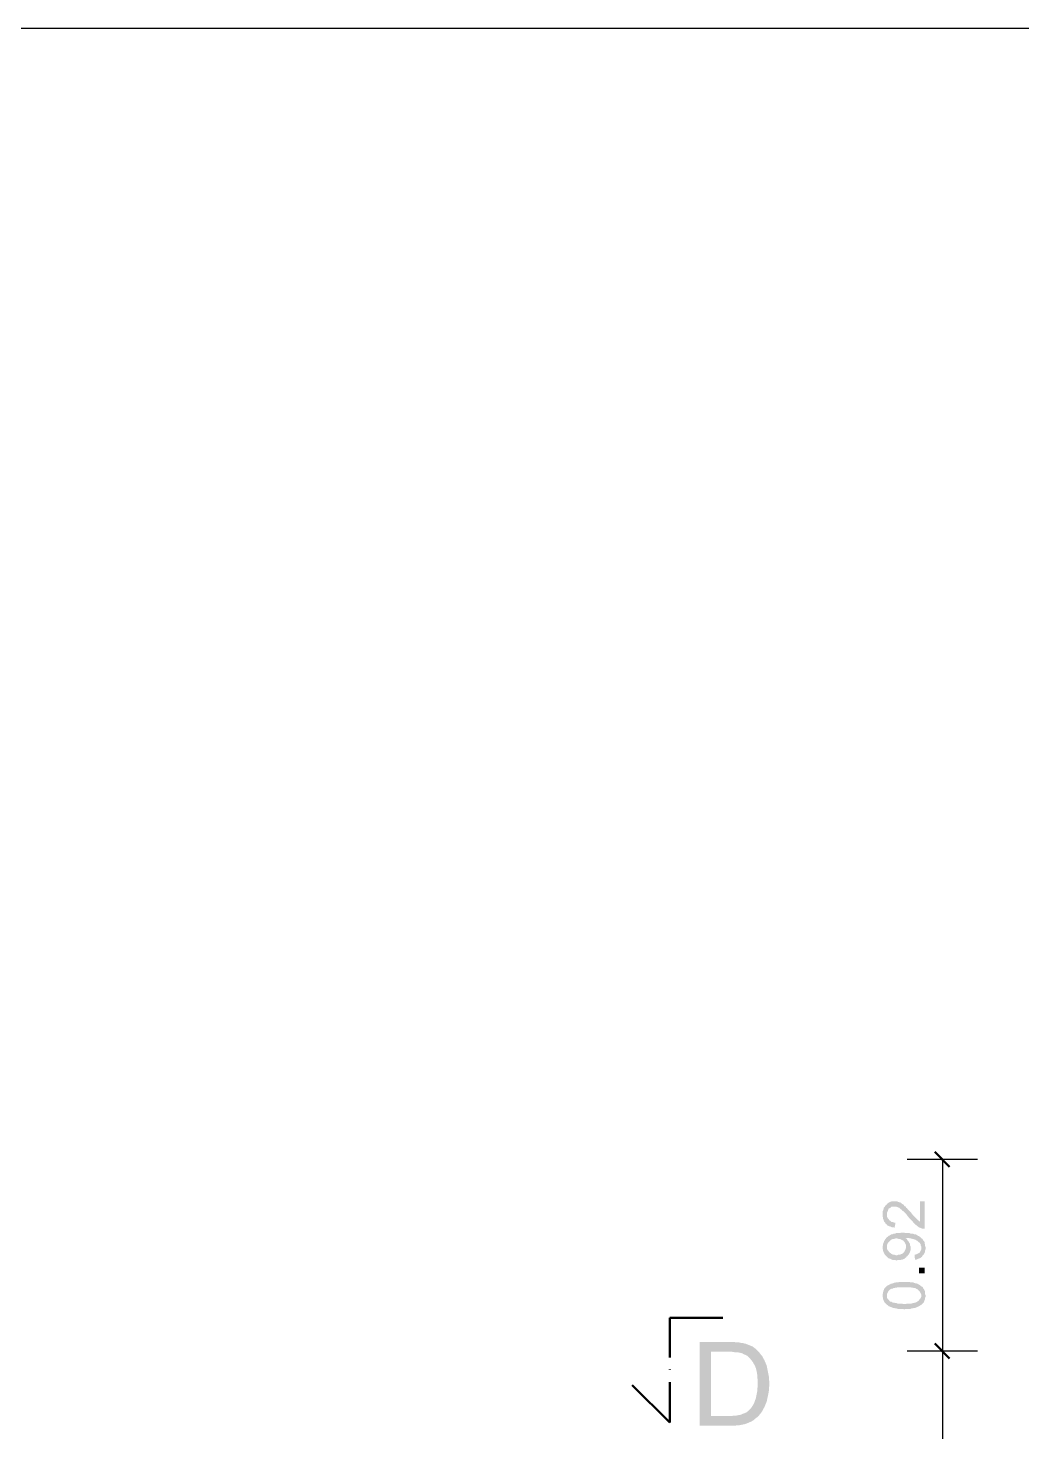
# Model space of a CAD drawing. Header units: millimetres. Extents: x -35.3 to 0.3, y 0.4 to 20.6.
# Drawn here: x -19.406 to -17.536, y 17.019 to 19.662 of the extents above; entities that cross this region are included whole.
import ezdxf

# ---------------------------------------------------------------- set-up
doc = ezdxf.new("R2010")
doc.units = ezdxf.units.MM
doc.linetypes.add('PDF_IMPORT', pattern=[1, 0.8, -0.2])
doc.layers.add('PDF _Geometria', color=7, linetype='Continuous')
doc.layers.add('PDF _Riempimenti solidi', color=7, linetype='Continuous')

msp = doc.modelspace()

# ---------------------------------------------------------------- hatches: boundary and pattern name
at = {"layer": 'PDF _Riempimenti solidi', "transparency": 33554559}
for points in [[(-17.7977, 17.4293), (-17.7977, 17.4243), (-17.7968, 17.4227), (-17.7968, 17.4202), (-17.796, 17.4185), (-17.7952, 17.416), (-17.7943, 17.4143), (-17.7927, 17.4127), (-17.7918, 17.411), (-17.7902, 17.4102), (-17.7893, 17.4085), (-17.7877, 17.4077), (-17.786, 17.4068), (-17.7835, 17.406), (-17.7818, 17.4052), (-17.7793, 17.4043), (-17.7768, 17.4043), (-17.7752, 17.4035), (-17.7735, 17.4135), (-17.776, 17.4135), (-17.7785, 17.4143), (-17.7802, 17.4143), (-17.7818, 17.4152), (-17.7835, 17.4168), (-17.7852, 17.4177), (-17.786, 17.4193), (-17.7877, 17.421), (-17.7885, 17.4227), (-17.7893, 17.4243), (-17.7893, 17.4485), (-17.791, 17.4468), (-17.7927, 17.4452), (-17.7935, 17.4435), (-17.7952, 17.4418), (-17.796, 17.4402), (-17.796, 17.4385), (-17.7968, 17.436), (-17.7977, 17.4343), (-17.7977, 17.4318)], [(-17.7893, 17.4485), (-17.7893, 17.4293), (-17.7893, 17.4327), (-17.7885, 17.4343), (-17.7877, 17.436), (-17.7868, 17.4385), (-17.786, 17.4402), (-17.7852, 17.4402), (-17.7835, 17.441), (-17.7818, 17.4427), (-17.7802, 17.4435), (-17.7727, 17.4435), (-17.7702, 17.4427), (-17.7685, 17.4418), (-17.766, 17.441), (-17.7643, 17.4393), (-17.7635, 17.4385), (-17.7618, 17.4377), (-17.761, 17.436), (-17.7593, 17.4352), (-17.7527, 17.4285), (-17.751, 17.426), (-17.7493, 17.4243), (-17.7477, 17.4218), (-17.741, 17.4152), (-17.7402, 17.4135), (-17.736, 17.4093), (-17.7343, 17.4085), (-17.7327, 17.4068), (-17.731, 17.406), (-17.7293, 17.4043), (-17.7268, 17.4035), (-17.7252, 17.4027), (-17.7227, 17.4018), (-17.7185, 17.4018), (-17.7185, 17.4535), (-17.7277, 17.4535), (-17.7277, 17.4152), (-17.7293, 17.4168), (-17.731, 17.4177), (-17.7327, 17.4193), (-17.7335, 17.4202), (-17.7343, 17.421), (-17.736, 17.4227), (-17.7377, 17.4243), (-17.7393, 17.426), (-17.741, 17.4277), (-17.7427, 17.4302), (-17.7435, 17.431), (-17.7452, 17.4335), (-17.7502, 17.4385), (-17.7518, 17.4402), (-17.7535, 17.4418), (-17.7543, 17.4435), (-17.756, 17.4443), (-17.7593, 17.4477), (-17.761, 17.4485), (-17.7627, 17.4502), (-17.7643, 17.451), (-17.766, 17.4518), (-17.7668, 17.4518), (-17.7693, 17.4527), (-17.771, 17.4535), (-17.7802, 17.4535), (-17.7827, 17.4527), (-17.7843, 17.4518), (-17.786, 17.451), (-17.7877, 17.4502)], [(-17.7977, 17.3668), (-17.7977, 17.3643), (-17.7968, 17.3618), (-17.7968, 17.3602), (-17.796, 17.3577), (-17.7952, 17.356), (-17.7935, 17.3527), (-17.7918, 17.351), (-17.7902, 17.3493), (-17.7893, 17.3685), (-17.7893, 17.3718), (-17.7885, 17.3735), (-17.7877, 17.3752), (-17.7843, 17.3785), (-17.7835, 17.3793), (-17.7818, 17.381), (-17.7802, 17.3818), (-17.7785, 17.3827), (-17.776, 17.3827), (-17.7735, 17.3835), (-17.7702, 17.3835), (-17.7677, 17.3827), (-17.766, 17.3827), (-17.7635, 17.3818), (-17.7618, 17.381), (-17.7602, 17.3802), (-17.7585, 17.3793), (-17.7577, 17.3777), (-17.756, 17.376), (-17.7552, 17.3843), (-17.7485, 17.3843), (-17.746, 17.3835), (-17.7443, 17.3835), (-17.7418, 17.3827), (-17.7402, 17.3827), (-17.7385, 17.3818), (-17.736, 17.381), (-17.7327, 17.3793), (-17.7302, 17.3768), (-17.7285, 17.376), (-17.7268, 17.3735), (-17.726, 17.3727), (-17.726, 17.3702), (-17.7252, 17.3685), (-17.7252, 17.366), (-17.7243, 17.3835), (-17.7277, 17.3868), (-17.7293, 17.3877), (-17.731, 17.3885), (-17.7335, 17.3902), (-17.7352, 17.391), (-17.7377, 17.391), (-17.741, 17.3927), (-17.7452, 17.3927), (-17.7468, 17.3935), (-17.7543, 17.3935), (-17.7568, 17.3943), (-17.7627, 17.3943), (-17.766, 17.3935), (-17.7727, 17.3935), (-17.7743, 17.3927), (-17.7768, 17.3927), (-17.7785, 17.3918), (-17.7802, 17.391), (-17.7818, 17.391), (-17.7843, 17.3893), (-17.786, 17.3885), (-17.7877, 17.3868), (-17.7893, 17.386), (-17.791, 17.3843), (-17.7918, 17.3827), (-17.7935, 17.381), (-17.7952, 17.3777), (-17.796, 17.3752), (-17.7968, 17.3735), (-17.7968, 17.371), (-17.7977, 17.3693)], [(-17.7902, 17.3493), (-17.7893, 17.3485), (-17.7877, 17.3468), (-17.786, 17.346), (-17.7835, 17.3452), (-17.7818, 17.3443), (-17.7802, 17.3435), (-17.7777, 17.3427), (-17.7735, 17.3427), (-17.771, 17.3418), (-17.7702, 17.3427), (-17.7652, 17.3427), (-17.7627, 17.3435), (-17.761, 17.3435), (-17.7593, 17.3443), (-17.7568, 17.3452), (-17.7552, 17.3468), (-17.7535, 17.3477), (-17.7527, 17.3493), (-17.7535, 17.3677), (-17.7535, 17.366), (-17.7543, 17.3643), (-17.7552, 17.3618), (-17.7568, 17.3585), (-17.7585, 17.3568), (-17.7602, 17.3552), (-17.7618, 17.3543), (-17.7643, 17.3535), (-17.766, 17.3527), (-17.7685, 17.3527), (-17.771, 17.3518), (-17.7727, 17.3518), (-17.7752, 17.3527), (-17.7768, 17.3527), (-17.7793, 17.3535), (-17.781, 17.3543), (-17.7827, 17.356), (-17.7843, 17.3568), (-17.786, 17.3585), (-17.7868, 17.3602), (-17.7885, 17.3618), (-17.7893, 17.3643), (-17.7893, 17.3685)], [(-17.756, 17.376), (-17.7552, 17.3743), (-17.7543, 17.3727), (-17.7535, 17.3702), (-17.7535, 17.3677), (-17.7527, 17.3493), (-17.751, 17.3502), (-17.7502, 17.3518), (-17.7485, 17.3535), (-17.7477, 17.3552), (-17.7468, 17.3568), (-17.746, 17.3593), (-17.7452, 17.361), (-17.7452, 17.3685), (-17.746, 17.3702), (-17.746, 17.3727), (-17.7468, 17.3743), (-17.7485, 17.3768), (-17.7493, 17.3785), (-17.751, 17.3802), (-17.7518, 17.3818), (-17.7535, 17.3835), (-17.7552, 17.3843)], [(-17.7377, 17.3527), (-17.7368, 17.3435), (-17.7352, 17.3435), (-17.7327, 17.3443), (-17.731, 17.3452), (-17.7285, 17.346), (-17.7268, 17.3468), (-17.7252, 17.3477), (-17.7235, 17.3493), (-17.7227, 17.351), (-17.7202, 17.3535), (-17.7185, 17.3568), (-17.7177, 17.3593), (-17.7177, 17.361), (-17.7168, 17.3635), (-17.7168, 17.3668), (-17.7177, 17.3693), (-17.7177, 17.371), (-17.7185, 17.3735), (-17.7185, 17.3752), (-17.7193, 17.3777), (-17.721, 17.3793), (-17.7218, 17.381), (-17.7227, 17.3827), (-17.7243, 17.3835), (-17.7252, 17.366), (-17.7252, 17.3627), (-17.726, 17.361), (-17.7268, 17.3593), (-17.7277, 17.3577), (-17.7293, 17.356), (-17.7327, 17.3543), (-17.7352, 17.3535)], [(-17.7185, 17.3177), (-17.7185, 17.3285), (-17.7293, 17.3285), (-17.7293, 17.3177)], [(-17.7977, 17.276), (-17.7977, 17.2735), (-17.7968, 17.2718), (-17.7968, 17.2693), (-17.796, 17.2677), (-17.7952, 17.2652), (-17.7943, 17.2635), (-17.7893, 17.2585), (-17.7893, 17.2793), (-17.7885, 17.281), (-17.7877, 17.2827), (-17.7868, 17.2843), (-17.7835, 17.2877), (-17.7827, 17.2877), (-17.7818, 17.2885), (-17.7802, 17.2893), (-17.7785, 17.2893), (-17.7768, 17.2902), (-17.7752, 17.2902), (-17.7735, 17.291), (-17.771, 17.291), (-17.7685, 17.2918), (-17.7452, 17.2918), (-17.7435, 17.291), (-17.741, 17.291), (-17.7393, 17.2902), (-17.7368, 17.2902), (-17.7352, 17.2893), (-17.7343, 17.2885), (-17.7327, 17.2885), (-17.7318, 17.2877), (-17.731, 17.2868), (-17.7293, 17.2852), (-17.7277, 17.2835), (-17.7268, 17.2818), (-17.726, 17.2802), (-17.7252, 17.2785), (-17.7252, 17.276), (-17.7243, 17.2593), (-17.7227, 17.261), (-17.7202, 17.2635), (-17.7193, 17.266), (-17.7185, 17.2677), (-17.7177, 17.2693), (-17.7177, 17.2718), (-17.7168, 17.2735), (-17.7168, 17.2768), (-17.7177, 17.2785), (-17.7177, 17.2835), (-17.7185, 17.2852), (-17.7193, 17.2868), (-17.721, 17.2893), (-17.7218, 17.2902), (-17.7218, 17.291), (-17.7235, 17.2927), (-17.7252, 17.2935), (-17.7268, 17.2952), (-17.7285, 17.296), (-17.731, 17.2977), (-17.7327, 17.2985), (-17.7352, 17.2993), (-17.7368, 17.2993), (-17.7393, 17.3002), (-17.741, 17.301), (-17.7452, 17.301), (-17.7477, 17.3018), (-17.766, 17.3018), (-17.7685, 17.301), (-17.7727, 17.301), (-17.7743, 17.3002), (-17.776, 17.3002), (-17.7777, 17.2993), (-17.7802, 17.2985), (-17.7818, 17.2985), (-17.7843, 17.2968), (-17.786, 17.296), (-17.7877, 17.2952), (-17.7893, 17.2943), (-17.7943, 17.2893), (-17.7952, 17.2877), (-17.7952, 17.2868), (-17.796, 17.2852), (-17.7968, 17.2827), (-17.7968, 17.281), (-17.7977, 17.2785)], [(-17.7893, 17.2585), (-17.7877, 17.2577), (-17.786, 17.256), (-17.7843, 17.2552), (-17.7818, 17.2543), (-17.7802, 17.2535), (-17.7793, 17.2535), (-17.7777, 17.2527), (-17.776, 17.2527), (-17.7735, 17.2518), (-17.7718, 17.2518), (-17.7693, 17.251), (-17.7602, 17.251), (-17.7577, 17.2502), (-17.756, 17.2502), (-17.7535, 17.251), (-17.7452, 17.251), (-17.7435, 17.2518), (-17.741, 17.2518), (-17.7385, 17.2527), (-17.7368, 17.2527), (-17.7352, 17.2535), (-17.7327, 17.2543), (-17.731, 17.2552), (-17.7293, 17.256), (-17.7277, 17.2568), (-17.7268, 17.2577), (-17.7252, 17.2585), (-17.7243, 17.2593), (-17.7252, 17.276), (-17.7252, 17.2735), (-17.726, 17.2718), (-17.7268, 17.2702), (-17.7285, 17.2685), (-17.7293, 17.2668), (-17.7318, 17.2652), (-17.7327, 17.2643), (-17.736, 17.2627), (-17.7377, 17.2627), (-17.7393, 17.2618), (-17.741, 17.2618), (-17.7435, 17.261), (-17.751, 17.261), (-17.7543, 17.2602), (-17.7593, 17.2602), (-17.7618, 17.261), (-17.7702, 17.261), (-17.7718, 17.2618), (-17.7743, 17.2618), (-17.776, 17.2627), (-17.7785, 17.2627), (-17.7802, 17.2635), (-17.781, 17.2643), (-17.7827, 17.2643), (-17.7843, 17.2652), (-17.7852, 17.2668), (-17.7885, 17.2702), (-17.7893, 17.2718), (-17.7893, 17.276)], [(-18.0877, 17.1885), (-18.1418, 17.1885), (-18.1418, 17.031), (-18.076, 17.031), (-18.0718, 17.0318), (-18.0677, 17.0318), (-18.0635, 17.0327), (-18.0593, 17.0335), (-18.056, 17.0343), (-18.0518, 17.036), (-18.0477, 17.0377), (-18.0443, 17.0393), (-18.0402, 17.0418), (-18.0385, 17.0435), (-18.0352, 17.046), (-18.0318, 17.0485), (-18.121, 17.0493), (-18.121, 17.1702), (-18.0877, 17.1702), (-18.0327, 17.1718), (-18.036, 17.1752), (-18.0393, 17.1777), (-18.0427, 17.1802), (-18.0468, 17.1818), (-18.051, 17.1835), (-18.0552, 17.1852), (-18.0593, 17.186), (-18.0602, 17.1868), (-18.0635, 17.1868), (-18.0677, 17.1877), (-18.0718, 17.1877), (-18.0768, 17.1885), (-18.0818, 17.1885)], [(-18.0327, 17.1718), (-18.0877, 17.1702), (-18.081, 17.1702), (-18.076, 17.1693), (-18.071, 17.1693), (-18.0668, 17.1685), (-18.0635, 17.1677), (-18.061, 17.1668), (-18.0602, 17.166), (-18.056, 17.1643), (-18.0527, 17.1627), (-18.0468, 17.1568), (-18.0435, 17.1527), (-18.041, 17.1493), (-18.041, 17.1485), (-18.0393, 17.146), (-18.0377, 17.1427), (-18.036, 17.1385), (-18.0352, 17.1352), (-18.0343, 17.1302), (-18.0335, 17.126), (-18.0335, 17.121), (-18.0327, 17.116), (-18.0327, 17.106), (-18.0335, 17.101), (-18.0335, 17.0968), (-18.0343, 17.0927), (-18.0352, 17.0885), (-18.036, 17.0843), (-18.0368, 17.081), (-18.0377, 17.0793), (-18.0393, 17.0743), (-18.041, 17.071), (-18.0435, 17.0668), (-18.046, 17.0635), (-18.0485, 17.061), (-18.051, 17.0585), (-18.0543, 17.056), (-18.0585, 17.0543), (-18.0627, 17.0527), (-18.0643, 17.0518), (-18.0685, 17.051), (-18.0727, 17.0502), (-18.0768, 17.0502), (-18.0818, 17.0493), (-18.121, 17.0493), (-18.0318, 17.0485), (-18.0293, 17.0518), (-18.026, 17.056), (-18.0243, 17.0585), (-18.0227, 17.0618), (-18.0202, 17.066), (-18.0185, 17.0702), (-18.0168, 17.0743), (-18.0152, 17.0785), (-18.0152, 17.0802), (-18.0143, 17.0843), (-18.0135, 17.0877), (-18.0127, 17.0918), (-18.0118, 17.0968), (-18.0118, 17.101), (-18.011, 17.106), (-18.011, 17.1143), (-18.0118, 17.1185), (-18.0118, 17.1235), (-18.0127, 17.1277), (-18.0135, 17.1318), (-18.0143, 17.136), (-18.0152, 17.1402), (-18.016, 17.1443), (-18.0177, 17.1485), (-18.0185, 17.1502), (-18.0202, 17.1543), (-18.0227, 17.1585), (-18.0243, 17.1618), (-18.0277, 17.166), (-18.0302, 17.1693)]]:
    msp.add_hatch(color=256, dxfattribs=at).paths.add_polyline_path(points)

# ---------------------------------------------------------------- linework, layer by layer
at = {"layer": 'PDF _Geometria', "lineweight": 25}
msp.add_lwpolyline([(-35.3452, 0.3843), (-35.3452, 19.6618), (0.259, 19.6618), (0.259, 0.3843)], close=True, dxfattribs=at)
at = {"layer": 'PDF _Geometria', "lineweight": 50}
for points in [[(-17.6993, 17.5468), (-17.6718, 17.5185)], [(-18.1985, 17.2343), (-18.1985, 17.1593)], [(-17.6993, 17.186), (-17.6718, 17.1577)], [(-18.1985, 17.136), (-18.1985, 17.1368)]]:
    msp.add_lwpolyline(points, dxfattribs=at)
at = {"layer": 'PDF _Geometria', "lineweight": 25}
for points in [[(-17.7518, 17.5327), (-17.6193, 17.5327)], [(-17.6852, 17.5327), (-17.6852, 17.4668), (-17.6852, 17.1718), (-17.6852, 17.1052), (-17.6852, 15.3902), (-17.6852, 15.3243), (-17.6852, 14.0118)], [(-17.7518, 17.1718), (-17.6193, 17.1718)]]:
    msp.add_lwpolyline(points, dxfattribs=at)
at = {"layer": 'PDF _Geometria', "linetype": 'PDF_IMPORT', "lineweight": 50, "ltscale": 0.0725}
msp.add_lwpolyline([(-18.1985, 17.2343), (-18.006, 17.2343)], dxfattribs=at)
at = {"layer": 'PDF _Geometria', "linetype": 'PDF_IMPORT', "lineweight": 50, "ltscale": 0.075833}
msp.add_lwpolyline([(-18.1985, 17.1127), (-18.1985, 17.0368), (-18.3393, 17.1777)], dxfattribs=at)

doc.saveas('drawing.dxf')
